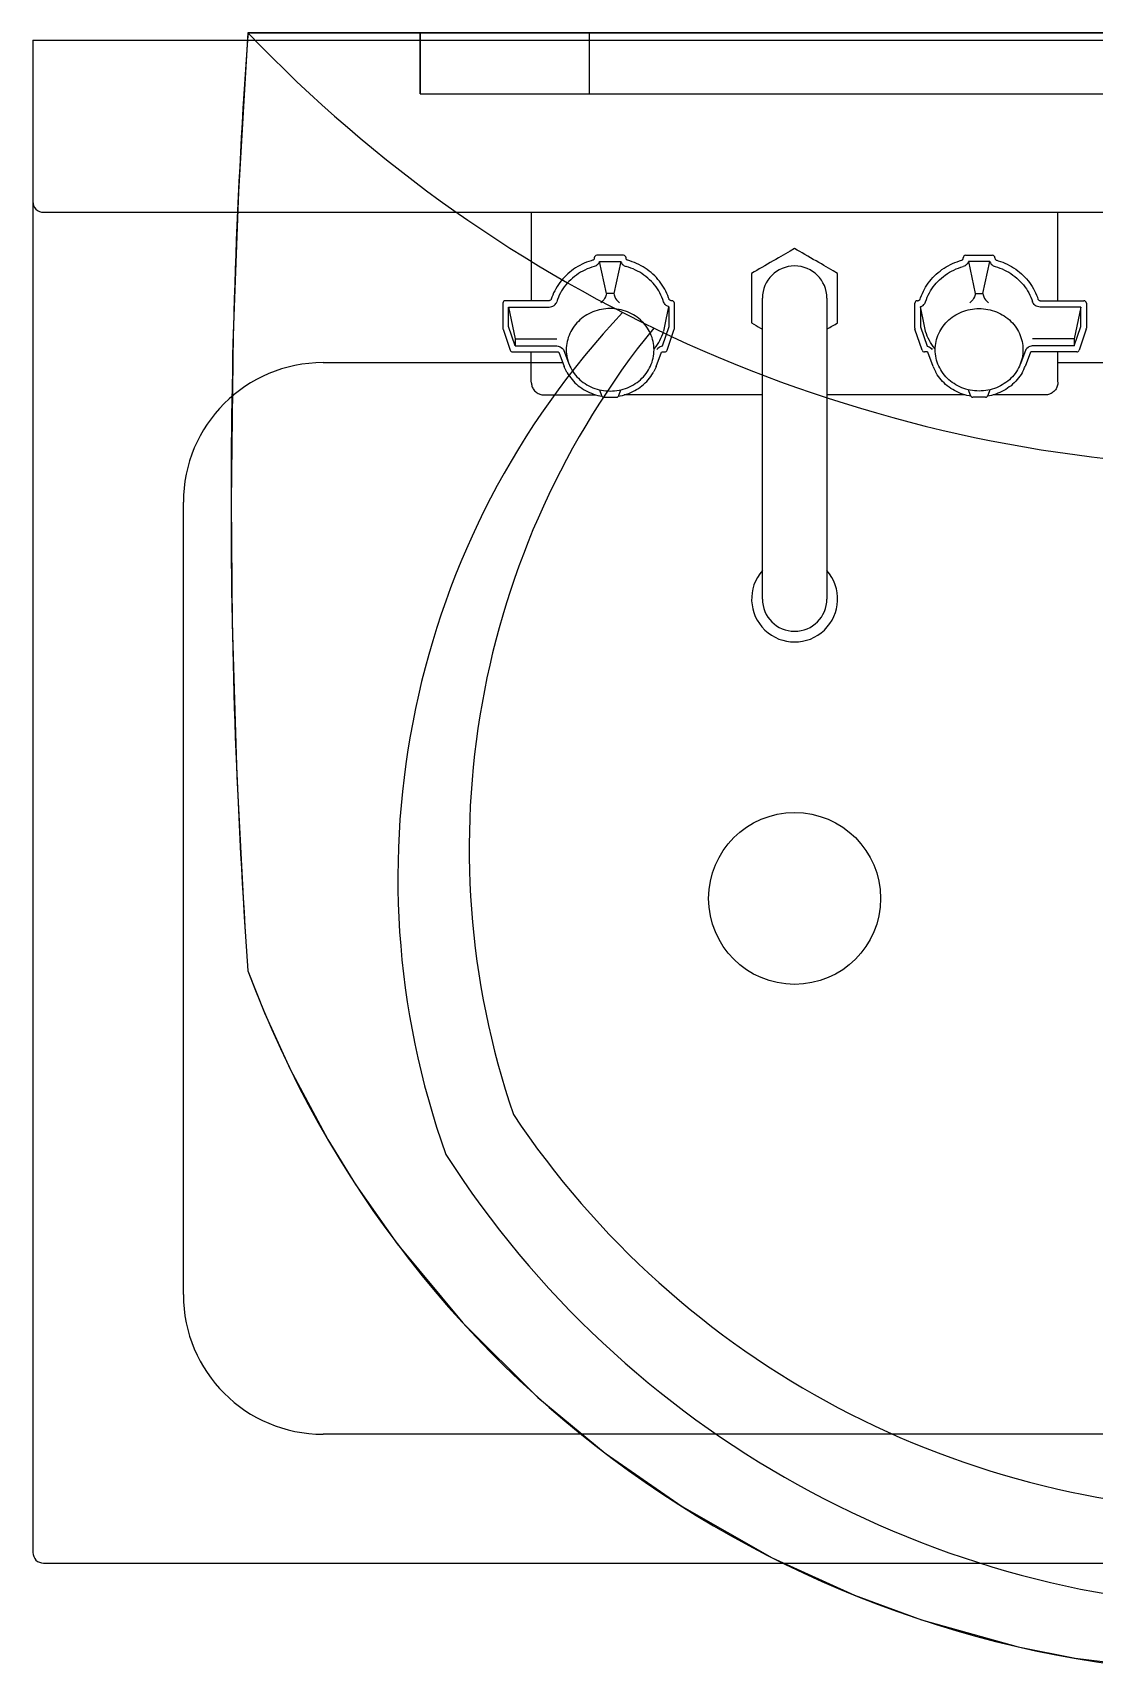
# Model space of a CAD drawing. Header units: inches. Extents: x -610279 to 716273, y -3458896 to 18603.
# Drawn here: x 1551.6 to 1865, y 16403.1 to 16888.1 of the extents above; entities that cross this region are included whole.
import ezdxf

# ---------------------------------------------------------------- set-up
doc = ezdxf.new("R2010")
doc.units = ezdxf.units.IN
doc.layers.add('6.Furniture', color=2, linetype='Continuous')
doc.layers.add('freecads.com', color=7, linetype='Continuous')
doc.styles.add('PL-01$0$Standard', font='ARIALN.TTF')

# ---------------------------------------------------------------- blocks, each defined once
blk = doc.blocks.new('bathroom blocks')
at = {"layer": 'freecads.com'}
for p, q in [((878.89, 16322.11), (1328.89, 16322.11)), ((878.89, 16322.11), (878.89, 15875.28)), ((1741.79, 16309.78), (1738.97, 16262.84)), ((1741.79, 16309.78), (1738.97, 16262.84)), ((2041.79, 16309.78), (1741.79, 16309.78)), ((2041.79, 16309.78), (1741.79, 16309.78)), ((1742.55, 16309.78), (2341.04, 16309.78)), ((1742.55, 16309.78), (2341.04, 16309.78)), ((1792.62, 16291.78), (1792.62, 16309.78)), ((1792.62, 16291.78), (1792.62, 16309.78)), ((1842.62, 16291.78), (1842.62, 16309.78)), ((1842.62, 16291.78), (1842.62, 16309.78)), ((882.06, 16271.31), (1325.71, 16271.31)), ((1026.1, 16271.31), (1026.1, 16264.31)), ((1181.68, 16264.31), (1181.68, 16271.31)), ((1026.1, 16264.31), (1026.1, 16245.16)), ((1181.68, 16245.16), (1181.68, 16264.31)), ((1738.97, 16262.84), (1737.43, 16220.83)), ((1738.97, 16262.84), (1737.43, 16220.83)), ((1044.64, 16257.43), (1044.56, 16257.33)), ((1044.69, 16257.55), (1044.64, 16257.43)), ((1044.71, 16257.68), (1044.69, 16257.55)), ((1044.71, 16257.82), (1044.71, 16257.72)), ((1044.71, 16257.73), (1044.71, 16257.68)), ((1053.34, 16258.59), (1045.48, 16258.59)), ((1054.1, 16257.72), (1054.1, 16257.82)), ((1054.1, 16257.66), (1054.1, 16257.73)), ((1054.13, 16257.54), (1054.1, 16257.66)), ((1054.18, 16257.42), (1054.13, 16257.54)), ((1054.25, 16257.32), (1054.18, 16257.42)), ((1098.34, 16257.37), (1097.54, 16256.91)), ((1099.08, 16257.8), (1098.34, 16257.37)), ((1099.82, 16258.22), (1099.08, 16257.8)), ((1100.53, 16258.64), (1099.82, 16258.22)), ((1101.24, 16259.04), (1100.53, 16258.64)), ((1101.92, 16259.44), (1101.24, 16259.04)), ((1102.59, 16259.82), (1101.92, 16259.44)), ((1103.89, 16260.57), (1102.59, 16259.82)), ((1104.63, 16260.14), (1103.89, 16260.57)), ((1105.39, 16259.71), (1104.63, 16260.14)), ((1106.16, 16259.26), (1105.39, 16259.71)), ((1106.94, 16258.81), (1106.16, 16259.26)), ((1107.76, 16258.34), (1106.94, 16258.81)), ((1108.59, 16257.86), (1107.76, 16258.34)), ((1109.41, 16257.38), (1108.59, 16257.86)), ((1110.24, 16256.91), (1109.41, 16257.38)), ((1153.53, 16257.32), (1153.6, 16257.42)), ((1153.6, 16257.42), (1153.65, 16257.54)), ((1153.65, 16257.54), (1153.68, 16257.66)), ((1153.68, 16257.72), (1153.68, 16257.82)), ((1153.68, 16257.66), (1153.68, 16257.73)), ((1154.44, 16258.59), (1162.3, 16258.59)), ((1163.07, 16257.82), (1163.07, 16257.72)), ((1163.07, 16257.73), (1163.07, 16257.68)), ((1163.07, 16257.68), (1163.09, 16257.55)), ((1163.09, 16257.55), (1163.14, 16257.43)), ((1163.14, 16257.43), (1163.22, 16257.33)), ((1036.38, 16252.63), (1035.88, 16252.12)), ((1036.91, 16253.11), (1036.38, 16252.63)), ((1037.45, 16253.58), (1036.91, 16253.11)), ((1038.01, 16254.03), (1037.45, 16253.58)), ((1038.6, 16254.45), (1038.01, 16254.03)), ((1039.2, 16254.85), (1038.6, 16254.45)), ((1039.43, 16252.75), (1038.85, 16252.32)), ((1039.81, 16255.23), (1039.2, 16254.85)), ((1040.03, 16253.16), (1039.43, 16252.75)), ((1040.45, 16255.59), (1039.81, 16255.23)), ((1040.65, 16253.55), (1040.03, 16253.16)), ((1041.1, 16255.92), (1040.45, 16255.59)), ((1041.29, 16253.9), (1040.65, 16253.55)), ((1041.76, 16256.22), (1041.1, 16255.92)), ((1041.95, 16254.23), (1041.29, 16253.9)), ((1042.43, 16256.5), (1041.76, 16256.22)), ((1042.62, 16254.53), (1041.95, 16254.23)), ((1043.12, 16256.75), (1042.43, 16256.5)), ((1043.3, 16254.81), (1042.62, 16254.53)), ((1043.81, 16256.98), (1043.12, 16256.75)), ((1044, 16255.05), (1043.3, 16254.81)), ((1044.19, 16257.09), (1043.81, 16256.98)), ((1044.7, 16255.27), (1044, 16255.05)), ((1044.21, 16257.1), (1044.19, 16257.09)), ((1044.34, 16257.15), (1044.21, 16257.1)), ((1044.46, 16257.23), (1044.34, 16257.15)), ((1044.56, 16257.33), (1044.46, 16257.23)), ((1044.99, 16255.37), (1044.7, 16255.27)), ((1045.27, 16255.5), (1044.99, 16255.37)), ((1045.58, 16255.72), (1045.27, 16255.5)), ((1045.85, 16255.99), (1045.58, 16255.72)), ((1046.07, 16256.3), (1045.85, 16255.99)), ((1046.23, 16256.64), (1046.07, 16256.3)), ((1046.26, 16256.71), (1046.23, 16256.64)), ((1048.29, 16247.26), (1046.26, 16256.71)), ((1046.26, 16256.71), (1052.55, 16256.71)), ((1052.55, 16256.71), (1050.52, 16247.26)), ((1052.55, 16256.71), (1052.58, 16256.64)), ((1052.58, 16256.64), (1052.74, 16256.3)), ((1052.74, 16256.3), (1052.96, 16255.99)), ((1052.96, 16255.99), (1053.23, 16255.72)), ((1053.23, 16255.72), (1053.55, 16255.5)), ((1053.55, 16255.5), (1053.82, 16255.37)), ((1053.82, 16255.37), (1054.11, 16255.27)), ((1054.82, 16255.05), (1054.11, 16255.27)), ((1054.35, 16257.23), (1054.25, 16257.32)), ((1054.46, 16257.16), (1054.35, 16257.23)), ((1054.59, 16257.1), (1054.46, 16257.16)), ((1054.62, 16257.09), (1054.59, 16257.1)), ((1055.18, 16256.93), (1054.62, 16257.09)), ((1055.51, 16254.81), (1054.82, 16255.05)), ((1055.87, 16256.69), (1055.18, 16256.93)), ((1056.2, 16254.53), (1055.51, 16254.81)), ((1056.56, 16256.43), (1055.87, 16256.69)), ((1056.86, 16254.23), (1056.2, 16254.53)), ((1057.23, 16256.15), (1056.56, 16256.43)), ((1057.52, 16253.9), (1056.86, 16254.23)), ((1057.88, 16255.83), (1057.23, 16256.15)), ((1058.16, 16253.55), (1057.52, 16253.9)), ((1058.53, 16255.5), (1057.88, 16255.83)), ((1058.78, 16253.16), (1058.16, 16253.55)), ((1059.16, 16255.14), (1058.53, 16255.5)), ((1059.38, 16252.75), (1058.78, 16253.16)), ((1059.77, 16254.75), (1059.16, 16255.14)), ((1059.96, 16252.32), (1059.38, 16252.75)), ((1060.37, 16254.34), (1059.77, 16254.75)), ((1060.94, 16253.92), (1060.37, 16254.34)), ((1061.5, 16253.46), (1060.94, 16253.92)), ((1062.04, 16252.99), (1061.5, 16253.46)), ((1062.56, 16252.5), (1062.04, 16252.99)), ((1091.93, 16253.67), (1091.19, 16253.24)), ((1091.19, 16253.24), (1091.19, 16245.91)), ((1092.69, 16254.11), (1091.93, 16253.67)), ((1093.46, 16254.55), (1092.69, 16254.11)), ((1094.24, 16255), (1093.46, 16254.55)), ((1095.06, 16255.47), (1094.24, 16255)), ((1095.89, 16255.95), (1095.06, 16255.47)), ((1096.71, 16256.43), (1095.89, 16255.95)), ((1097.54, 16256.91), (1096.71, 16256.43)), ((1111.04, 16256.45), (1110.24, 16256.91)), ((1111.78, 16256.02), (1111.04, 16256.45)), ((1112.52, 16255.59), (1111.78, 16256.02)), ((1113.23, 16255.18), (1112.52, 16255.59)), ((1113.94, 16254.77), (1113.23, 16255.18)), ((1114.62, 16254.38), (1113.94, 16254.77)), ((1115.29, 16253.99), (1114.62, 16254.38)), ((1116.59, 16253.24), (1115.29, 16253.99)), ((1116.59, 16245.91), (1116.59, 16253.24)), ((1145.22, 16252.5), (1145.74, 16252.99)), ((1145.74, 16252.99), (1146.28, 16253.46)), ((1146.28, 16253.46), (1146.84, 16253.92)), ((1146.84, 16253.92), (1147.41, 16254.34)), ((1147.41, 16254.34), (1148.01, 16254.75)), ((1147.82, 16252.32), (1148.4, 16252.75)), ((1148.01, 16254.75), (1148.62, 16255.14)), ((1148.4, 16252.75), (1149, 16253.16)), ((1148.62, 16255.14), (1149.25, 16255.5)), ((1149, 16253.16), (1149.62, 16253.55)), ((1149.25, 16255.5), (1149.9, 16255.83)), ((1149.62, 16253.55), (1150.26, 16253.9)), ((1149.9, 16255.83), (1150.55, 16256.15)), ((1150.26, 16253.9), (1150.91, 16254.23)), ((1150.55, 16256.15), (1151.22, 16256.43)), ((1150.91, 16254.23), (1151.58, 16254.53)), ((1151.22, 16256.43), (1151.91, 16256.69)), ((1151.58, 16254.53), (1152.27, 16254.81)), ((1151.91, 16256.69), (1152.6, 16256.93)), ((1152.27, 16254.81), (1152.96, 16255.05)), ((1152.6, 16256.93), (1153.16, 16257.09)), ((1152.96, 16255.05), (1153.67, 16255.27)), ((1153.16, 16257.09), (1153.19, 16257.1)), ((1153.19, 16257.1), (1153.32, 16257.16)), ((1153.32, 16257.16), (1153.43, 16257.23)), ((1153.43, 16257.23), (1153.53, 16257.32)), ((1153.96, 16255.37), (1153.67, 16255.27)), ((1154.23, 16255.5), (1153.96, 16255.37)), ((1154.55, 16255.72), (1154.23, 16255.5)), ((1154.82, 16255.99), (1154.55, 16255.72)), ((1155.04, 16256.3), (1154.82, 16255.99)), ((1155.2, 16256.64), (1155.04, 16256.3)), ((1155.23, 16256.71), (1155.2, 16256.64)), ((1155.23, 16256.71), (1157.26, 16247.26)), ((1161.52, 16256.71), (1155.23, 16256.71)), ((1159.49, 16247.26), (1161.52, 16256.71)), ((1161.52, 16256.71), (1161.55, 16256.64)), ((1161.55, 16256.64), (1161.71, 16256.3)), ((1161.71, 16256.3), (1161.93, 16255.99)), ((1161.93, 16255.99), (1162.2, 16255.72)), ((1162.2, 16255.72), (1162.51, 16255.5)), ((1162.51, 16255.5), (1162.79, 16255.37)), ((1162.79, 16255.37), (1163.08, 16255.27)), ((1163.08, 16255.27), (1163.78, 16255.05)), ((1163.22, 16257.33), (1163.32, 16257.23)), ((1163.32, 16257.23), (1163.43, 16257.15)), ((1163.43, 16257.15), (1163.57, 16257.1)), ((1163.57, 16257.1), (1163.59, 16257.09)), ((1163.59, 16257.09), (1163.97, 16256.98)), ((1163.78, 16255.05), (1164.48, 16254.81)), ((1163.97, 16256.98), (1164.66, 16256.75)), ((1164.48, 16254.81), (1165.16, 16254.53)), ((1164.66, 16256.75), (1165.35, 16256.5)), ((1165.16, 16254.53), (1165.83, 16254.23)), ((1165.35, 16256.5), (1166.02, 16256.22)), ((1165.83, 16254.23), (1166.49, 16253.9)), ((1166.02, 16256.22), (1166.68, 16255.92)), ((1166.49, 16253.9), (1167.13, 16253.55)), ((1166.68, 16255.92), (1167.33, 16255.59)), ((1167.13, 16253.55), (1167.75, 16253.16)), ((1167.33, 16255.59), (1167.97, 16255.23)), ((1167.75, 16253.16), (1168.35, 16252.75)), ((1167.97, 16255.23), (1168.58, 16254.85)), ((1168.35, 16252.75), (1168.93, 16252.32)), ((1168.58, 16254.85), (1169.18, 16254.45)), ((1169.18, 16254.45), (1169.77, 16254.03)), ((1169.77, 16254.03), (1170.33, 16253.58)), ((1170.33, 16253.58), (1170.87, 16253.11)), ((1170.87, 16253.11), (1171.4, 16252.63)), ((1171.4, 16252.63), (1171.9, 16252.12)), ((1033.03, 16248.09), (1032.72, 16247.46)), ((1033.36, 16248.71), (1033.03, 16248.09)), ((1033.72, 16249.32), (1033.36, 16248.71)), ((1034.1, 16249.91), (1033.72, 16249.32)), ((1034.51, 16250.49), (1034.1, 16249.91)), ((1034.94, 16251.05), (1034.51, 16250.49)), ((1035.07, 16248.05), (1034.71, 16247.44)), ((1035.4, 16251.59), (1034.94, 16251.05)), ((1035.45, 16248.65), (1035.07, 16248.05)), ((1035.88, 16252.12), (1035.4, 16251.59)), ((1035.85, 16249.23), (1035.45, 16248.65)), ((1036.29, 16249.8), (1035.85, 16249.23)), ((1036.75, 16250.34), (1036.29, 16249.8)), ((1037.24, 16250.87), (1036.75, 16250.34)), ((1037.76, 16251.37), (1037.24, 16250.87)), ((1038.29, 16251.86), (1037.76, 16251.37)), ((1038.85, 16252.32), (1038.29, 16251.86)), ((1060.52, 16251.86), (1059.96, 16252.32)), ((1061.06, 16251.37), (1060.52, 16251.86)), ((1061.57, 16250.87), (1061.06, 16251.37)), ((1062.06, 16250.34), (1061.57, 16250.87)), ((1062.52, 16249.8), (1062.06, 16250.34)), ((1062.96, 16249.23), (1062.52, 16249.8)), ((1063.06, 16251.99), (1062.56, 16252.5)), ((1063.37, 16248.65), (1062.96, 16249.23)), ((1063.53, 16251.46), (1063.06, 16251.99)), ((1063.75, 16248.05), (1063.37, 16248.65)), ((1063.98, 16250.91), (1063.53, 16251.46)), ((1064.1, 16247.44), (1063.75, 16248.05)), ((1064.41, 16250.34), (1063.98, 16250.91)), ((1064.81, 16249.76), (1064.41, 16250.34)), ((1065.19, 16249.17), (1064.81, 16249.76)), ((1065.54, 16248.56), (1065.19, 16249.17)), ((1065.86, 16247.93), (1065.54, 16248.56)), ((1066.16, 16247.3), (1065.86, 16247.93)), ((1141.62, 16247.3), (1141.92, 16247.93)), ((1141.92, 16247.93), (1142.24, 16248.56)), ((1142.24, 16248.56), (1142.59, 16249.17)), ((1142.59, 16249.17), (1142.97, 16249.76)), ((1142.97, 16249.76), (1143.37, 16250.34)), ((1143.37, 16250.34), (1143.8, 16250.91)), ((1143.68, 16247.44), (1144.03, 16248.05)), ((1143.8, 16250.91), (1144.25, 16251.46)), ((1144.03, 16248.05), (1144.41, 16248.65)), ((1144.25, 16251.46), (1144.72, 16251.99)), ((1144.41, 16248.65), (1144.82, 16249.23)), ((1144.72, 16251.99), (1145.22, 16252.5)), ((1144.82, 16249.23), (1145.26, 16249.8)), ((1145.26, 16249.8), (1145.72, 16250.34)), ((1145.72, 16250.34), (1146.21, 16250.87)), ((1146.21, 16250.87), (1146.72, 16251.37)), ((1146.72, 16251.37), (1147.26, 16251.86)), ((1147.26, 16251.86), (1147.82, 16252.32)), ((1168.93, 16252.32), (1169.49, 16251.86)), ((1169.49, 16251.86), (1170.02, 16251.37)), ((1170.02, 16251.37), (1170.54, 16250.87)), ((1170.54, 16250.87), (1171.03, 16250.34)), ((1171.03, 16250.34), (1171.49, 16249.8)), ((1171.49, 16249.8), (1171.92, 16249.23)), ((1171.9, 16252.12), (1172.38, 16251.59)), ((1171.92, 16249.23), (1172.33, 16248.65)), ((1172.33, 16248.65), (1172.71, 16248.05)), ((1172.38, 16251.59), (1172.84, 16251.05)), ((1172.71, 16248.05), (1173.06, 16247.44)), ((1172.84, 16251.05), (1173.27, 16250.49)), ((1173.27, 16250.49), (1173.68, 16249.91)), ((1173.68, 16249.91), (1174.06, 16249.32)), ((1174.06, 16249.32), (1174.42, 16248.71)), ((1174.42, 16248.71), (1174.75, 16248.09)), ((1174.75, 16248.09), (1175.06, 16247.46)), ((1017.73, 16244.4), (1017.73, 16237.01)), ((1031.29, 16245.16), (1018.49, 16245.16)), ((1019.37, 16243.29), (1031.38, 16243.29)), ((1019.37, 16243.29), (1021.32, 16233.85)), ((1019.37, 16237.57), (1019.37, 16243.29)), ((1031.36, 16245.16), (1031.29, 16245.16)), ((1031.5, 16245.19), (1031.36, 16245.16)), ((1031.38, 16243.29), (1031.78, 16243.32)), ((1031.63, 16245.23), (1031.5, 16245.19)), ((1031.76, 16245.3), (1031.63, 16245.23)), ((1031.86, 16245.39), (1031.76, 16245.3)), ((1031.78, 16243.32), (1032.16, 16243.41)), ((1031.94, 16245.48), (1031.86, 16245.39)), ((1032, 16245.6), (1031.94, 16245.48)), ((1032.02, 16245.64), (1032, 16245.6)), ((1032.2, 16246.16), (1032.02, 16245.64)), ((1032.16, 16243.41), (1032.52, 16243.56)), ((1032.45, 16246.82), (1032.2, 16246.16)), ((1032.72, 16247.46), (1032.45, 16246.82)), ((1032.52, 16243.56), (1032.84, 16243.77)), ((1032.84, 16243.77), (1033.13, 16244.02)), ((1033.13, 16244.02), (1033.36, 16244.32)), ((1033.36, 16244.32), (1033.51, 16244.57)), ((1033.51, 16244.57), (1033.62, 16244.85)), ((1033.84, 16245.51), (1033.62, 16244.85)), ((1034.1, 16246.16), (1033.84, 16245.51)), ((1034.39, 16246.81), (1034.1, 16246.16)), ((1034.71, 16247.44), (1034.39, 16246.81)), ((1046.65, 16244.53), (1046.64, 16244.53)), ((1046.95, 16244.78), (1046.65, 16244.53)), ((1047.24, 16245.08), (1046.95, 16244.78)), ((1047.52, 16245.42), (1047.24, 16245.08)), ((1047.78, 16245.82), (1047.52, 16245.42)), ((1048.01, 16246.27), (1047.78, 16245.82)), ((1048.13, 16246.58), (1048.01, 16246.27)), ((1048.75, 16242.81), (1048.09, 16242.77)), ((1048.23, 16246.91), (1048.13, 16246.58)), ((1048.29, 16247.26), (1048.23, 16246.91)), ((1050.52, 16247.26), (1048.29, 16247.26)), ((1049.41, 16242.83), (1048.75, 16242.81)), ((1050.06, 16242.81), (1049.41, 16242.83)), ((1050.72, 16242.77), (1050.06, 16242.81)), ((1050.52, 16247.26), (1050.59, 16246.91)), ((1050.59, 16246.91), (1050.68, 16246.58)), ((1050.68, 16246.58), (1050.81, 16246.27)), ((1050.81, 16246.27), (1051.03, 16245.82)), ((1051.03, 16245.82), (1051.3, 16245.42)), ((1051.3, 16245.42), (1051.57, 16245.08)), ((1051.57, 16245.08), (1051.86, 16244.78)), ((1051.86, 16244.78), (1052.16, 16244.53)), ((1052.16, 16244.53), (1052.17, 16244.53)), ((1064.42, 16246.81), (1064.1, 16247.44)), ((1064.71, 16246.16), (1064.42, 16246.81)), ((1064.97, 16245.51), (1064.71, 16246.16)), ((1065.2, 16244.85), (1064.97, 16245.51)), ((1065.31, 16244.57), (1065.2, 16244.85)), ((1065.45, 16244.32), (1065.31, 16244.57)), ((1065.68, 16244.02), (1065.45, 16244.32)), ((1065.97, 16243.77), (1065.68, 16244.02)), ((1066.3, 16243.56), (1065.97, 16243.77)), ((1065.97, 16239.61), (1066.74, 16243.39)), ((1066.43, 16246.66), (1066.16, 16247.3)), ((1066.65, 16243.41), (1066.3, 16243.56)), ((1066.67, 16246), (1066.43, 16246.66)), ((1066.74, 16243.39), (1066.65, 16243.41)), ((1066.79, 16245.64), (1066.67, 16246)), ((1066.74, 16243.39), (1066.74, 16237.47)), ((1066.82, 16245.57), (1066.79, 16245.64)), ((1066.88, 16245.46), (1066.82, 16245.57)), ((1066.97, 16245.37), (1066.88, 16245.46)), ((1067.07, 16245.29), (1066.97, 16245.37)), ((1067.2, 16245.22), (1067.07, 16245.29)), ((1067.33, 16245.18), (1067.2, 16245.22)), ((1067.47, 16245.16), (1067.33, 16245.18)), ((1067.52, 16245.16), (1067.47, 16245.16)), ((1067.62, 16245.16), (1067.52, 16245.16)), ((1068.39, 16237.01), (1068.39, 16244.4)), ((1091.19, 16245.91), (1091.19, 16238.58)), ((1094.36, 16157.01), (1094.36, 16245.91)), ((1113.41, 16245.91), (1113.41, 16157.01)), ((1116.59, 16238.58), (1116.59, 16245.91)), ((1139.39, 16237.01), (1139.39, 16244.4)), ((1140.16, 16245.16), (1140.26, 16245.16)), ((1140.26, 16245.16), (1140.3, 16245.16)), ((1140.3, 16245.16), (1140.45, 16245.18)), ((1140.45, 16245.18), (1140.58, 16245.22)), ((1140.58, 16245.22), (1140.71, 16245.29)), ((1140.71, 16245.29), (1140.81, 16245.37)), ((1140.81, 16245.37), (1140.9, 16245.46)), ((1140.9, 16245.46), (1140.96, 16245.57)), ((1140.96, 16245.57), (1140.99, 16245.64)), ((1140.99, 16245.64), (1141.11, 16246)), ((1141.04, 16243.39), (1141.13, 16243.41)), ((1141.81, 16239.61), (1141.04, 16243.39)), ((1141.04, 16243.39), (1141.04, 16237.47)), ((1141.11, 16246), (1141.35, 16246.66)), ((1141.13, 16243.41), (1141.48, 16243.56)), ((1141.35, 16246.66), (1141.62, 16247.3)), ((1141.48, 16243.56), (1141.81, 16243.77)), ((1141.81, 16243.77), (1142.09, 16244.02)), ((1142.09, 16244.02), (1142.33, 16244.32)), ((1142.33, 16244.32), (1142.47, 16244.57)), ((1142.47, 16244.57), (1142.58, 16244.85)), ((1142.58, 16244.85), (1142.81, 16245.51)), ((1142.81, 16245.51), (1143.07, 16246.16)), ((1143.07, 16246.16), (1143.36, 16246.81)), ((1143.36, 16246.81), (1143.68, 16247.44)), ((1155.62, 16244.53), (1155.61, 16244.53)), ((1155.92, 16244.78), (1155.62, 16244.53)), ((1156.21, 16245.08), (1155.92, 16244.78)), ((1156.48, 16245.42), (1156.21, 16245.08)), ((1156.75, 16245.82), (1156.48, 16245.42)), ((1156.97, 16246.27), (1156.75, 16245.82)), ((1157.1, 16246.58), (1156.97, 16246.27)), ((1157.06, 16242.77), (1157.72, 16242.81)), ((1157.19, 16246.91), (1157.1, 16246.58)), ((1157.26, 16247.26), (1157.19, 16246.91)), ((1157.26, 16247.26), (1159.49, 16247.26)), ((1157.72, 16242.81), (1158.37, 16242.83)), ((1158.37, 16242.83), (1159.03, 16242.81)), ((1159.03, 16242.81), (1159.69, 16242.77)), ((1159.49, 16247.26), (1159.55, 16246.91)), ((1159.55, 16246.91), (1159.65, 16246.58)), ((1159.65, 16246.58), (1159.77, 16246.27)), ((1159.77, 16246.27), (1160, 16245.82)), ((1160, 16245.82), (1160.26, 16245.42)), ((1160.26, 16245.42), (1160.54, 16245.08)), ((1160.54, 16245.08), (1160.83, 16244.78)), ((1160.83, 16244.78), (1161.13, 16244.53)), ((1161.13, 16244.53), (1161.14, 16244.53)), ((1173.06, 16247.44), (1173.39, 16246.81)), ((1173.39, 16246.81), (1173.68, 16246.16)), ((1173.68, 16246.16), (1173.94, 16245.51)), ((1173.94, 16245.51), (1174.16, 16244.85)), ((1174.27, 16244.57), (1174.16, 16244.85)), ((1174.42, 16244.32), (1174.27, 16244.57)), ((1174.65, 16244.02), (1174.42, 16244.32)), ((1174.94, 16243.77), (1174.65, 16244.02)), ((1175.26, 16243.56), (1174.94, 16243.77)), ((1175.06, 16247.46), (1175.33, 16246.82)), ((1175.62, 16243.41), (1175.26, 16243.56)), ((1175.33, 16246.82), (1175.58, 16246.16)), ((1175.58, 16246.16), (1175.76, 16245.64)), ((1176, 16243.32), (1175.62, 16243.41)), ((1175.76, 16245.64), (1175.77, 16245.6)), ((1175.77, 16245.6), (1175.84, 16245.48)), ((1175.84, 16245.48), (1175.92, 16245.39)), ((1175.92, 16245.39), (1176.02, 16245.3)), ((1176.4, 16243.29), (1176, 16243.32)), ((1176.02, 16245.3), (1176.15, 16245.23)), ((1176.15, 16245.23), (1176.28, 16245.19)), ((1176.28, 16245.19), (1176.42, 16245.16)), ((1188.41, 16243.29), (1176.4, 16243.29)), ((1176.42, 16245.16), (1176.49, 16245.16)), ((1176.49, 16245.16), (1189.29, 16245.16)), ((1188.41, 16243.29), (1186.46, 16233.85)), ((1188.41, 16237.57), (1188.41, 16243.29)), ((1190.05, 16244.4), (1190.05, 16237.01)), ((1039.15, 16238.1), (1038.77, 16237.6)), ((1039.57, 16238.58), (1039.15, 16238.1)), ((1040.01, 16239.04), (1039.57, 16238.58)), ((1040.47, 16239.48), (1040.01, 16239.04)), ((1040.96, 16239.89), (1040.47, 16239.48)), ((1041.47, 16240.28), (1040.96, 16239.89)), ((1042, 16240.64), (1041.47, 16240.28)), ((1042.55, 16240.98), (1042, 16240.64)), ((1043.11, 16241.3), (1042.55, 16240.98)), ((1043.7, 16241.58), (1043.11, 16241.3)), ((1044.29, 16241.84), (1043.7, 16241.58)), ((1044.9, 16242.07), (1044.29, 16241.84)), ((1045.53, 16242.27), (1044.9, 16242.07)), ((1046.16, 16242.44), (1045.53, 16242.27)), ((1046.8, 16242.58), (1046.16, 16242.44)), ((1047.44, 16242.69), (1046.8, 16242.58)), ((1048.09, 16242.77), (1047.44, 16242.69)), ((1051.37, 16242.69), (1050.72, 16242.77)), ((1052.02, 16242.58), (1051.37, 16242.69)), ((1052.66, 16242.44), (1052.02, 16242.58)), ((1053.29, 16242.27), (1052.66, 16242.44)), ((1053.91, 16242.07), (1053.29, 16242.27)), ((1054.52, 16241.84), (1053.91, 16242.07)), ((1055.12, 16241.58), (1054.52, 16241.84)), ((1055.7, 16241.3), (1055.12, 16241.58)), ((1056.26, 16240.98), (1055.7, 16241.3)), ((1056.81, 16240.64), (1056.26, 16240.98)), ((1057.34, 16240.28), (1056.81, 16240.64)), ((1057.85, 16239.89), (1057.34, 16240.28)), ((1058.34, 16239.48), (1057.85, 16239.89)), ((1058.8, 16239.04), (1058.34, 16239.48)), ((1059.24, 16238.58), (1058.8, 16239.04)), ((1059.66, 16238.1), (1059.24, 16238.58)), ((1060.05, 16237.6), (1059.66, 16238.1)), ((1065.26, 16236.18), (1065.97, 16239.61)), ((1091.19, 16238.58), (1092.49, 16237.83)), ((1115.08, 16237.71), (1115.84, 16238.15)), ((1115.84, 16238.15), (1116.59, 16238.58)), ((1142.52, 16236.18), (1141.81, 16239.61)), ((1147.73, 16237.6), (1148.12, 16238.1)), ((1148.12, 16238.1), (1148.54, 16238.58)), ((1148.54, 16238.58), (1148.98, 16239.04)), ((1148.98, 16239.04), (1149.44, 16239.48)), ((1149.44, 16239.48), (1149.93, 16239.89)), ((1149.93, 16239.89), (1150.44, 16240.28)), ((1150.44, 16240.28), (1150.97, 16240.64)), ((1150.97, 16240.64), (1151.52, 16240.98)), ((1151.52, 16240.98), (1152.08, 16241.3)), ((1152.08, 16241.3), (1152.66, 16241.58)), ((1152.66, 16241.58), (1153.26, 16241.84)), ((1153.26, 16241.84), (1153.87, 16242.07)), ((1153.87, 16242.07), (1154.49, 16242.27)), ((1154.49, 16242.27), (1155.12, 16242.44)), ((1155.12, 16242.44), (1155.76, 16242.58)), ((1155.76, 16242.58), (1156.41, 16242.69)), ((1156.41, 16242.69), (1157.06, 16242.77)), ((1159.69, 16242.77), (1160.34, 16242.69)), ((1160.34, 16242.69), (1160.98, 16242.58)), ((1160.98, 16242.58), (1161.62, 16242.44)), ((1161.62, 16242.44), (1162.25, 16242.27)), ((1162.25, 16242.27), (1162.88, 16242.07)), ((1162.88, 16242.07), (1163.49, 16241.84)), ((1163.49, 16241.84), (1164.08, 16241.58)), ((1164.08, 16241.58), (1164.67, 16241.3)), ((1164.67, 16241.3), (1165.23, 16240.98)), ((1165.23, 16240.98), (1165.78, 16240.64)), ((1165.78, 16240.64), (1166.31, 16240.28)), ((1166.31, 16240.28), (1166.82, 16239.89)), ((1166.82, 16239.89), (1167.31, 16239.48)), ((1167.31, 16239.48), (1167.77, 16239.04)), ((1167.77, 16239.04), (1168.21, 16238.58)), ((1168.21, 16238.58), (1168.63, 16238.1)), ((1168.63, 16238.1), (1169.01, 16237.6)), ((1017.77, 16236.77), (1019.85, 16230.56)), ((1021.32, 16231.79), (1019.37, 16237.57)), ((1021.32, 16233.85), (1033.63, 16233.85)), ((1021.32, 16233.85), (1021.32, 16231.79)), ((1036.86, 16233.7), (1036.71, 16233.1)), ((1037.04, 16234.29), (1036.86, 16233.7)), ((1037.25, 16234.88), (1037.04, 16234.29)), ((1037.49, 16235.45), (1037.25, 16234.88)), ((1037.77, 16236.01), (1037.49, 16235.45)), ((1038.07, 16236.56), (1037.77, 16236.01)), ((1038.4, 16237.09), (1038.07, 16236.56)), ((1038.77, 16237.6), (1038.4, 16237.09)), ((1060.41, 16237.09), (1060.05, 16237.6)), ((1060.74, 16236.56), (1060.41, 16237.09)), ((1061.05, 16236.01), (1060.74, 16236.56)), ((1061.32, 16235.45), (1061.05, 16236.01)), ((1061.56, 16234.88), (1061.32, 16235.45)), ((1061.78, 16234.29), (1061.56, 16234.88)), ((1061.96, 16233.7), (1061.78, 16234.29)), ((1062.11, 16233.1), (1061.96, 16233.7)), ((1063.75, 16232.8), (1064.1, 16233.42)), ((1064.1, 16233.42), (1064.42, 16234.05)), ((1064.42, 16234.05), (1064.71, 16234.69)), ((1064.71, 16234.69), (1064.97, 16235.34)), ((1066.74, 16237.47), (1064.79, 16231.76)), ((1064.97, 16235.34), (1065.2, 16236.01)), ((1066.26, 16230.56), (1068.35, 16236.77)), ((1092.49, 16237.83), (1093.16, 16237.44)), ((1093.16, 16237.44), (1093.84, 16237.05)), ((1093.84, 16237.05), (1094.36, 16236.74)), ((1113.41, 16236.74), (1113.54, 16236.82)), ((1113.54, 16236.82), (1114.32, 16237.27)), ((1114.32, 16237.27), (1114.7, 16237.49)), ((1114.7, 16237.49), (1115.08, 16237.71)), ((1141.52, 16230.56), (1139.43, 16236.77)), ((1141.04, 16237.47), (1142.99, 16231.76)), ((1142.81, 16235.34), (1142.58, 16236.01)), ((1143.07, 16234.69), (1142.81, 16235.34)), ((1143.36, 16234.05), (1143.07, 16234.69)), ((1143.68, 16233.42), (1143.36, 16234.05)), ((1144.03, 16232.8), (1143.68, 16233.42)), ((1145.67, 16233.1), (1145.82, 16233.7)), ((1145.82, 16233.7), (1146, 16234.29)), ((1146, 16234.29), (1146.22, 16234.88)), ((1146.22, 16234.88), (1146.46, 16235.45)), ((1146.46, 16235.45), (1146.73, 16236.01)), ((1146.73, 16236.01), (1147.04, 16236.56)), ((1147.04, 16236.56), (1147.37, 16237.09)), ((1147.37, 16237.09), (1147.73, 16237.6)), ((1169.01, 16237.6), (1169.38, 16237.09)), ((1169.38, 16237.09), (1169.71, 16236.56)), ((1169.71, 16236.56), (1170.01, 16236.01)), ((1170.01, 16236.01), (1170.29, 16235.45)), ((1170.29, 16235.45), (1170.53, 16234.88)), ((1170.53, 16234.88), (1170.74, 16234.29)), ((1170.74, 16234.29), (1170.92, 16233.7)), ((1170.92, 16233.7), (1171.07, 16233.1)), ((1186.46, 16233.85), (1174.15, 16233.85)), ((1186.46, 16231.79), (1188.41, 16237.57)), ((1186.46, 16233.85), (1186.46, 16231.79)), ((1190.01, 16236.77), (1187.93, 16230.56)), ((1020.58, 16230.05), (1033.81, 16230.05)), ((1021.32, 16231.79), (1033.63, 16231.79)), ((1026.1, 16223.05), (1026.1, 16230.05)), ((1033.63, 16231.79), (1033.7, 16231.79)), ((1033.7, 16231.79), (1034.04, 16231.75)), ((1033.81, 16230.04), (1033.92, 16230.04)), ((1033.92, 16230.04), (1034.05, 16230.01)), ((1034.04, 16231.75), (1034.37, 16231.67)), ((1034.05, 16230.01), (1034.16, 16229.96)), ((1034.16, 16229.96), (1034.22, 16229.92)), ((1034.22, 16229.92), (1035.81, 16225.76)), ((1034.37, 16231.67), (1034.67, 16231.54)), ((1034.67, 16231.54), (1034.95, 16231.37)), ((1034.95, 16231.37), (1035.32, 16231.06)), ((1035.32, 16231.06), (1035.6, 16230.75)), ((1035.6, 16230.75), (1037.2, 16226.54)), ((1036.46, 16231.26), (1036.44, 16230.65)), ((1036.44, 16230.65), (1036.46, 16230.03)), ((1036.51, 16231.88), (1036.46, 16231.26)), ((1036.46, 16230.03), (1036.51, 16229.41)), ((1036.59, 16232.49), (1036.51, 16231.88)), ((1036.51, 16229.41), (1036.59, 16228.8)), ((1036.71, 16233.1), (1036.59, 16232.49)), ((1036.59, 16228.8), (1036.71, 16228.19)), ((1062.22, 16232.49), (1062.11, 16233.1)), ((1062.11, 16228.19), (1062.22, 16228.8)), ((1062.3, 16231.88), (1062.22, 16232.49)), ((1062.22, 16228.8), (1062.3, 16229.41)), ((1062.35, 16231.26), (1062.3, 16231.88)), ((1062.3, 16229.41), (1062.35, 16230.03)), ((1062.37, 16230.65), (1062.35, 16231.26)), ((1062.35, 16230.03), (1062.37, 16230.65)), ((1062.36, 16230.87), (1062.52, 16231.06)), ((1062.52, 16231.06), (1062.96, 16231.62)), ((1062.96, 16231.62), (1063.37, 16232.2)), ((1063, 16225.76), (1064.59, 16229.92)), ((1063.49, 16231.06), (1063.22, 16230.75)), ((1063.37, 16232.2), (1063.75, 16232.8)), ((1063.86, 16231.37), (1063.49, 16231.06)), ((1064.14, 16231.54), (1063.86, 16231.37)), ((1064.44, 16231.67), (1064.14, 16231.54)), ((1064.79, 16231.76), (1064.44, 16231.67)), ((1064.59, 16229.92), (1064.65, 16229.96)), ((1064.65, 16229.96), (1064.78, 16230.01)), ((1064.78, 16230.01), (1064.91, 16230.04)), ((1064.91, 16230.04), (1065, 16230.04)), ((1065, 16230.05), (1065.54, 16230.05)), ((1142.78, 16230.05), (1142.24, 16230.05)), ((1142.87, 16230.04), (1142.78, 16230.04)), ((1143, 16230.01), (1142.87, 16230.04)), ((1142.99, 16231.76), (1143.34, 16231.67)), ((1143.13, 16229.96), (1143, 16230.01)), ((1143.19, 16229.92), (1143.13, 16229.96)), ((1144.78, 16225.76), (1143.19, 16229.92)), ((1143.34, 16231.67), (1143.64, 16231.54)), ((1143.64, 16231.54), (1143.92, 16231.37)), ((1143.92, 16231.37), (1144.29, 16231.06)), ((1144.41, 16232.2), (1144.03, 16232.8)), ((1144.29, 16231.06), (1144.56, 16230.75)), ((1144.82, 16231.62), (1144.41, 16232.2)), ((1145.26, 16231.06), (1144.82, 16231.62)), ((1145.42, 16230.87), (1145.26, 16231.06)), ((1145.41, 16230.65), (1145.43, 16231.26)), ((1145.43, 16230.03), (1145.41, 16230.65)), ((1145.43, 16231.26), (1145.48, 16231.88)), ((1145.48, 16229.41), (1145.43, 16230.03)), ((1145.48, 16231.88), (1145.56, 16232.49)), ((1145.56, 16228.8), (1145.48, 16229.41)), ((1145.56, 16232.49), (1145.67, 16233.1)), ((1145.67, 16228.19), (1145.56, 16228.8)), ((1172.18, 16230.75), (1170.58, 16226.54)), ((1171.07, 16233.1), (1171.19, 16232.49)), ((1171.19, 16228.8), (1171.07, 16228.19)), ((1171.19, 16232.49), (1171.27, 16231.88)), ((1171.27, 16229.41), (1171.19, 16228.8)), ((1171.27, 16231.88), (1171.32, 16231.26)), ((1171.32, 16230.03), (1171.27, 16229.41)), ((1171.32, 16231.26), (1171.34, 16230.65)), ((1171.34, 16230.65), (1171.32, 16230.03)), ((1173.55, 16229.92), (1171.97, 16225.76)), ((1172.46, 16231.06), (1172.18, 16230.75)), ((1172.83, 16231.37), (1172.46, 16231.06)), ((1173.11, 16231.54), (1172.83, 16231.37)), ((1173.41, 16231.67), (1173.11, 16231.54)), ((1173.74, 16231.75), (1173.41, 16231.67)), ((1173.62, 16229.96), (1173.55, 16229.92)), ((1173.73, 16230.01), (1173.62, 16229.96)), ((1173.86, 16230.04), (1173.73, 16230.01)), ((1174.08, 16231.79), (1173.74, 16231.75)), ((1173.97, 16230.04), (1173.86, 16230.04)), ((1187.2, 16230.05), (1173.97, 16230.05)), ((1174.15, 16231.79), (1174.08, 16231.79)), ((1186.46, 16231.79), (1174.15, 16231.79)), ((1181.68, 16223.05), (1181.68, 16230.05)), ((964.61, 16226.86), (1035.2, 16226.86)), ((1035.95, 16225.41), (1035.82, 16225.76)), ((1036.22, 16224.81), (1035.95, 16225.41)), ((1036.52, 16224.22), (1036.22, 16224.81)), ((1036.56, 16224.14), (1036.52, 16224.22)), ((1036.57, 16224.13), (1036.7, 16223.89)), ((1036.7, 16223.89), (1037.02, 16223.35)), ((1036.71, 16228.19), (1036.86, 16227.59)), ((1036.86, 16227.59), (1037.04, 16227)), ((1037.04, 16227), (1037.25, 16226.41)), ((1037.25, 16226.41), (1037.49, 16225.84)), ((1037.49, 16225.84), (1037.77, 16225.28)), ((1037.77, 16225.28), (1038.07, 16224.73)), ((1038.07, 16224.73), (1038.4, 16224.2)), ((1038.4, 16224.2), (1038.77, 16223.69)), ((1038.77, 16223.69), (1039.15, 16223.19)), ((1059.66, 16223.19), (1060.05, 16223.69)), ((1060.05, 16223.69), (1060.41, 16224.2)), ((1060.41, 16224.2), (1060.74, 16224.73)), ((1060.74, 16224.73), (1061.05, 16225.28)), ((1061.05, 16225.28), (1061.32, 16225.84)), ((1061.32, 16225.84), (1061.56, 16226.41)), ((1061.56, 16226.41), (1061.78, 16227)), ((1061.76, 16223.3), (1062.08, 16223.84)), ((1061.78, 16227), (1061.96, 16227.59)), ((1061.96, 16227.59), (1062.11, 16228.19)), ((1062.08, 16223.84), (1062.22, 16224.09)), ((1062.3, 16224.22), (1062.23, 16224.1)), ((1062.59, 16224.81), (1062.3, 16224.22)), ((1062.86, 16225.41), (1062.59, 16224.81)), ((1063, 16225.76), (1062.86, 16225.41)), ((1144.78, 16225.76), (1144.92, 16225.41)), ((1144.92, 16225.41), (1145.19, 16224.81)), ((1145.19, 16224.81), (1145.48, 16224.22)), ((1145.48, 16224.22), (1145.55, 16224.1)), ((1145.7, 16223.84), (1145.56, 16224.09)), ((1145.82, 16227.59), (1145.67, 16228.19)), ((1146.02, 16223.3), (1145.7, 16223.84)), ((1146, 16227), (1145.82, 16227.59)), ((1146.22, 16226.41), (1146, 16227)), ((1146.46, 16225.84), (1146.22, 16226.41)), ((1146.73, 16225.28), (1146.46, 16225.84)), ((1147.04, 16224.73), (1146.73, 16225.28)), ((1147.37, 16224.2), (1147.04, 16224.73)), ((1147.73, 16223.69), (1147.37, 16224.2)), ((1148.12, 16223.19), (1147.73, 16223.69)), ((1169.01, 16223.69), (1168.63, 16223.19)), ((1169.38, 16224.2), (1169.01, 16223.69)), ((1169.71, 16224.73), (1169.38, 16224.2)), ((1170.01, 16225.28), (1169.71, 16224.73)), ((1170.29, 16225.84), (1170.01, 16225.28)), ((1170.53, 16226.41), (1170.29, 16225.84)), ((1170.74, 16227), (1170.53, 16226.41)), ((1170.92, 16227.59), (1170.74, 16227)), ((1171.08, 16223.89), (1170.76, 16223.35)), ((1171.07, 16228.19), (1170.92, 16227.59)), ((1171.21, 16224.13), (1171.08, 16223.89)), ((1171.22, 16224.14), (1171.26, 16224.22)), ((1171.26, 16224.22), (1171.56, 16224.81)), ((1171.56, 16224.81), (1171.83, 16225.41)), ((1171.83, 16225.41), (1171.96, 16225.76)), ((1181.68, 16226.86), (1243.16, 16226.86)), ((1026.1, 16221.18), (1026.1, 16223.05)), ((1026.11, 16221.05), (1026.11, 16220.99)), ((1026.11, 16220.99), (1026.13, 16220.72)), ((1026.13, 16220.72), (1026.17, 16220.46)), ((1026.17, 16220.46), (1026.23, 16220.19)), ((1026.23, 16220.19), (1026.31, 16219.91)), ((1026.31, 16219.91), (1026.41, 16219.63)), ((1026.41, 16219.63), (1026.53, 16219.36)), ((1026.53, 16219.36), (1026.68, 16219.09)), ((1026.68, 16219.09), (1026.87, 16218.81)), ((1026.87, 16218.81), (1027.09, 16218.55)), ((1037.02, 16223.35), (1037.37, 16222.83)), ((1037.37, 16222.83), (1037.75, 16222.32)), ((1037.75, 16222.32), (1038.15, 16221.83)), ((1038.15, 16221.83), (1038.57, 16221.36)), ((1038.57, 16221.36), (1039.02, 16220.9)), ((1039.02, 16220.9), (1039.49, 16220.47)), ((1039.15, 16223.19), (1039.57, 16222.71)), ((1039.49, 16220.47), (1039.97, 16220.05)), ((1039.57, 16222.71), (1040.01, 16222.25)), ((1039.97, 16220.05), (1040.48, 16219.66)), ((1040.01, 16222.25), (1040.47, 16221.82)), ((1040.47, 16221.82), (1040.96, 16221.4)), ((1040.48, 16219.66), (1041.01, 16219.29)), ((1040.96, 16221.4), (1041.47, 16221.01)), ((1041.01, 16219.29), (1041.55, 16218.94)), ((1041.47, 16221.01), (1042, 16220.65)), ((1041.55, 16218.94), (1042.11, 16218.61)), ((1042, 16220.65), (1042.55, 16220.31)), ((1042.11, 16218.61), (1042.68, 16218.31)), ((1042.55, 16220.31), (1043.11, 16219.99)), ((1043.11, 16219.99), (1043.7, 16219.71)), ((1043.7, 16219.71), (1044.29, 16219.45)), ((1044.29, 16219.45), (1044.9, 16219.22)), ((1044.9, 16219.22), (1045.53, 16219.02)), ((1045.53, 16219.02), (1046.16, 16218.85)), ((1046.16, 16218.85), (1046.8, 16218.71)), ((1046.27, 16218.83), (1046.84, 16217.14)), ((1046.8, 16218.71), (1047.44, 16218.6)), ((1047.44, 16218.6), (1048.09, 16218.52)), ((1050.72, 16218.52), (1051.37, 16218.6)), ((1051.37, 16218.6), (1052.02, 16218.71)), ((1051.97, 16217.14), (1052.54, 16218.83)), ((1052.02, 16218.71), (1052.66, 16218.85)), ((1052.66, 16218.85), (1053.29, 16219.02)), ((1053.29, 16219.02), (1053.91, 16219.22)), ((1053.91, 16219.22), (1054.52, 16219.45)), ((1054.52, 16219.45), (1055.12, 16219.71)), ((1055.12, 16219.71), (1055.7, 16219.99)), ((1055.7, 16219.99), (1056.26, 16220.31)), ((1056.07, 16218.28), (1056.65, 16218.58)), ((1056.26, 16220.31), (1056.81, 16220.65)), ((1056.65, 16218.58), (1057.21, 16218.9)), ((1056.81, 16220.65), (1057.34, 16221.01)), ((1057.21, 16218.9), (1057.75, 16219.25)), ((1057.34, 16221.01), (1057.85, 16221.4)), ((1057.75, 16219.25), (1058.28, 16219.62)), ((1057.85, 16221.4), (1058.34, 16221.82)), ((1058.28, 16219.62), (1058.79, 16220.01)), ((1058.34, 16221.82), (1058.8, 16222.25)), ((1058.79, 16220.01), (1059.28, 16220.42)), ((1058.8, 16222.25), (1059.24, 16222.71)), ((1059.24, 16222.71), (1059.66, 16223.19)), ((1059.28, 16220.42), (1059.75, 16220.86)), ((1059.75, 16220.86), (1060.2, 16221.31)), ((1060.2, 16221.31), (1060.62, 16221.78)), ((1060.62, 16221.78), (1061.02, 16222.27)), ((1061.02, 16222.27), (1061.4, 16222.78)), ((1061.4, 16222.78), (1061.76, 16223.3)), ((1146.38, 16222.78), (1146.02, 16223.3)), ((1146.76, 16222.27), (1146.38, 16222.78)), ((1147.16, 16221.78), (1146.76, 16222.27)), ((1147.58, 16221.31), (1147.16, 16221.78)), ((1148.03, 16220.86), (1147.58, 16221.31)), ((1148.5, 16220.42), (1148.03, 16220.86)), ((1148.54, 16222.71), (1148.12, 16223.19)), ((1148.99, 16220.01), (1148.5, 16220.42)), ((1148.98, 16222.25), (1148.54, 16222.71)), ((1149.44, 16221.82), (1148.98, 16222.25)), ((1149.5, 16219.62), (1148.99, 16220.01)), ((1149.93, 16221.4), (1149.44, 16221.82)), ((1150.03, 16219.25), (1149.5, 16219.62)), ((1150.44, 16221.01), (1149.93, 16221.4)), ((1150.57, 16218.9), (1150.03, 16219.25)), ((1150.97, 16220.65), (1150.44, 16221.01)), ((1151.13, 16218.58), (1150.57, 16218.9)), ((1151.52, 16220.31), (1150.97, 16220.65)), ((1151.71, 16218.28), (1151.13, 16218.58)), ((1152.08, 16219.99), (1151.52, 16220.31)), ((1152.66, 16219.71), (1152.08, 16219.99)), ((1153.26, 16219.45), (1152.66, 16219.71)), ((1153.87, 16219.22), (1153.26, 16219.45)), ((1154.49, 16219.02), (1153.87, 16219.22)), ((1155.12, 16218.85), (1154.49, 16219.02)), ((1155.76, 16218.71), (1155.12, 16218.85)), ((1155.81, 16217.14), (1155.24, 16218.83)), ((1156.41, 16218.6), (1155.76, 16218.71)), ((1157.06, 16218.52), (1156.41, 16218.6)), ((1160.34, 16218.6), (1159.69, 16218.52)), ((1160.98, 16218.71), (1160.34, 16218.6)), ((1161.51, 16218.83), (1160.94, 16217.14)), ((1161.62, 16218.85), (1160.98, 16218.71)), ((1162.25, 16219.02), (1161.62, 16218.85)), ((1162.88, 16219.22), (1162.25, 16219.02)), ((1163.49, 16219.45), (1162.88, 16219.22)), ((1164.08, 16219.71), (1163.49, 16219.45)), ((1164.67, 16219.99), (1164.08, 16219.71)), ((1165.23, 16220.31), (1164.67, 16219.99)), ((1165.67, 16218.61), (1165.1, 16218.31)), ((1165.78, 16220.65), (1165.23, 16220.31)), ((1166.23, 16218.94), (1165.67, 16218.61)), ((1166.31, 16221.01), (1165.78, 16220.65)), ((1166.77, 16219.29), (1166.23, 16218.94)), ((1166.82, 16221.4), (1166.31, 16221.01)), ((1167.3, 16219.66), (1166.77, 16219.29)), ((1167.31, 16221.82), (1166.82, 16221.4)), ((1167.81, 16220.05), (1167.3, 16219.66)), ((1167.77, 16222.25), (1167.31, 16221.82)), ((1168.21, 16222.71), (1167.77, 16222.25)), ((1168.29, 16220.47), (1167.81, 16220.05)), ((1168.63, 16223.19), (1168.21, 16222.71)), ((1168.76, 16220.9), (1168.29, 16220.47)), ((1169.21, 16221.36), (1168.76, 16220.9)), ((1169.63, 16221.83), (1169.21, 16221.36)), ((1170.03, 16222.32), (1169.63, 16221.83)), ((1170.4, 16222.83), (1170.03, 16222.32)), ((1170.76, 16223.35), (1170.4, 16222.83)), ((1180.91, 16218.81), (1180.69, 16218.55)), ((1181.1, 16219.09), (1180.91, 16218.81)), ((1181.25, 16219.36), (1181.1, 16219.09)), ((1181.37, 16219.63), (1181.25, 16219.36)), ((1181.47, 16219.91), (1181.37, 16219.63)), ((1181.55, 16220.19), (1181.47, 16219.91)), ((1181.61, 16220.46), (1181.55, 16220.19)), ((1181.65, 16220.72), (1181.61, 16220.46)), ((1181.67, 16220.99), (1181.65, 16220.72)), ((1181.67, 16221.05), (1181.67, 16220.99)), ((1181.68, 16221.18), (1181.68, 16223.05)), ((1737.43, 16220.83), (1736.79, 16171.2)), ((1737.43, 16220.83), (1736.79, 16171.2)), ((1027.09, 16218.55), (1027.32, 16218.31)), ((1027.32, 16218.31), (1027.58, 16218.1)), ((1027.58, 16218.1), (1027.84, 16217.92)), ((1027.84, 16217.92), (1028.12, 16217.76)), ((1028.12, 16217.76), (1028.39, 16217.64)), ((1028.39, 16217.64), (1028.64, 16217.54)), ((1028.64, 16217.54), (1028.93, 16217.46)), ((1028.93, 16217.46), (1029.23, 16217.39)), ((1029.23, 16217.39), (1029.52, 16217.35)), ((1029.52, 16217.35), (1029.82, 16217.33)), ((1029.82, 16217.33), (1029.97, 16217.34)), ((1029.96, 16217.33), (1045.22, 16217.33)), ((1042.68, 16218.31), (1043.27, 16218.04)), ((1043.27, 16218.04), (1043.87, 16217.79)), ((1043.87, 16217.79), (1044.48, 16217.56)), ((1044.48, 16217.56), (1045.11, 16217.36)), ((1045.11, 16217.36), (1045.74, 16217.19)), ((1045.74, 16217.19), (1046.38, 16217.05)), ((1046.38, 16217.05), (1046.94, 16216.95)), ((1047.56, 16216.62), (1051.25, 16216.62)), ((1048.09, 16218.52), (1048.75, 16218.48)), ((1048.75, 16218.48), (1049.41, 16218.46)), ((1049.41, 16218.46), (1050.06, 16218.48)), ((1050.06, 16218.48), (1050.72, 16218.52)), ((1051.88, 16216.95), (1052.37, 16217.04)), ((1052.37, 16217.04), (1053.01, 16217.18)), ((1053.01, 16217.18), (1053.64, 16217.34)), ((1094.36, 16217.33), (1053.59, 16217.33)), ((1053.64, 16217.34), (1054.26, 16217.54)), ((1054.26, 16217.54), (1054.88, 16217.76)), ((1054.88, 16217.76), (1055.48, 16218.01)), ((1055.48, 16218.01), (1056.07, 16218.28)), ((1154.18, 16217.33), (1113.41, 16217.33)), ((1152.3, 16218.01), (1151.71, 16218.28)), ((1152.9, 16217.76), (1152.3, 16218.01)), ((1153.52, 16217.54), (1152.9, 16217.76)), ((1154.14, 16217.34), (1153.52, 16217.54)), ((1154.77, 16217.18), (1154.14, 16217.34)), ((1155.41, 16217.04), (1154.77, 16217.18)), ((1155.9, 16216.95), (1155.41, 16217.04)), ((1160.22, 16216.62), (1156.53, 16216.62)), ((1157.72, 16218.48), (1157.06, 16218.52)), ((1158.37, 16218.46), (1157.72, 16218.48)), ((1159.03, 16218.48), (1158.37, 16218.46)), ((1159.69, 16218.52), (1159.03, 16218.48)), ((1161.4, 16217.05), (1160.84, 16216.95)), ((1162.04, 16217.19), (1161.4, 16217.05)), ((1162.67, 16217.36), (1162.04, 16217.19)), ((1177.82, 16217.33), (1162.56, 16217.33)), ((1163.3, 16217.56), (1162.67, 16217.36)), ((1163.91, 16217.79), (1163.3, 16217.56)), ((1164.51, 16218.04), (1163.91, 16217.79)), ((1165.1, 16218.31), (1164.51, 16218.04)), ((1177.96, 16217.33), (1177.81, 16217.34)), ((1178.25, 16217.35), (1177.96, 16217.33)), ((1178.55, 16217.39), (1178.25, 16217.35)), ((1178.85, 16217.46), (1178.55, 16217.39)), ((1179.14, 16217.54), (1178.85, 16217.46)), ((1179.39, 16217.64), (1179.14, 16217.54)), ((1179.66, 16217.76), (1179.39, 16217.64)), ((1179.94, 16217.92), (1179.66, 16217.76)), ((1180.2, 16218.1), (1179.94, 16217.92)), ((1180.45, 16218.31), (1180.2, 16218.1)), ((1180.69, 16218.55), (1180.45, 16218.31)), ((923.34, 15951.48), (923.34, 16185.58)), ((1736.79, 16171.2), (1737.12, 16135.27)), ((1736.79, 16171.2), (1737.12, 16135.27)), ((1737.12, 16135.27), (1738.5, 16090.01)), ((1737.12, 16135.27), (1738.5, 16090.01)), ((1738.5, 16090.01), (1740.71, 16048.54)), ((1738.5, 16090.01), (1740.71, 16048.54)), ((1740.71, 16048.54), (1741.79, 16032.62)), ((1740.71, 16048.54), (1741.79, 16032.62)), ((1741.79, 16032.62), (1746.72, 16020.16)), ((1741.79, 16032.62), (1746.72, 16020.16)), ((1746.72, 16020.16), (1754.24, 16003.59)), ((1746.72, 16020.16), (1754.24, 16003.59)), ((1754.24, 16003.59), (1765.37, 15982.79)), ((1754.24, 16003.59), (1765.37, 15982.79)), ((1765.37, 15982.79), (1773.58, 15969.49)), ((1765.37, 15982.79), (1773.58, 15969.49)), ((1773.58, 15969.49), (1785.84, 15951.99)), ((1773.58, 15969.49), (1785.84, 15951.99)), ((1785.84, 15951.99), (1805.25, 15928.58)), ((1785.84, 15951.99), (1805.25, 15928.58)), ((1805.25, 15928.58), (1827.42, 15906.57)), ((1805.25, 15928.58), (1827.42, 15906.57)), ((1243.16, 15910.21), (964.61, 15910.21)), ((1827.42, 15906.57), (1847.33, 15890.07)), ((1827.42, 15906.57), (1847.33, 15890.07)), ((1847.33, 15890.07), (1870.02, 15874.28)), ((1847.33, 15890.07), (1870.02, 15874.28)), ((1870.02, 15874.28), (1896.6, 15859.17)), ((1870.02, 15874.28), (1896.6, 15859.17)), ((882.06, 15872.11), (1325.71, 15872.11)), ((1896.6, 15859.17), (1920.98, 15848.08)), ((1896.6, 15859.17), (1920.98, 15848.08)), ((1920.98, 15848.08), (1940.73, 15840.83)), ((1920.98, 15848.08), (1940.73, 15840.83)), ((1940.73, 15840.83), (1969.27, 15832.87)), ((1940.73, 15840.83), (1969.27, 15832.87)), ((1969.27, 15832.87), (1986.07, 15829.48)), ((1969.27, 15832.87), (1986.07, 15829.48)), ((1986.07, 15829.48), (2017.31, 15825.63)), ((1986.07, 15829.48), (2017.31, 15825.63))]:
    blk.add_line(p, q, dxfattribs=at)
at = {"layer": 'freecads.com', "extrusion": (0, 0, -1)}
for p, q in [((1792.62, 16309.78), (1792.62, 16291.78)), ((2292.62, 16309.78), (1792.62, 16309.78)), ((1792.62, 16309.78), (1792.62, 16291.78)), ((2292.62, 16309.78), (1792.62, 16309.78)), ((1792.62, 16291.78), (2292.62, 16291.78)), ((1792.62, 16291.78), (2292.62, 16291.78))]:
    blk.add_line(p, q, dxfattribs=at)
at = {"layer": 'freecads.com', "ltscale": 50}
for p, q in [((2292.62, 16309.78), (1792.62, 16309.78)), ((1792.62, 16309.78), (1792.62, 16291.78)), ((2292.62, 16309.78), (1792.62, 16309.78)), ((1792.62, 16309.78), (1792.62, 16291.78)), ((1792.62, 16291.78), (2292.62, 16291.78)), ((1792.62, 16291.78), (2292.62, 16291.78))]:
    blk.add_line(p, q, dxfattribs=at)
at = {"layer": 'freecads.com'}
blk.add_circle((1103.89, 16068.53), 25.4, dxfattribs=at)
for centre, radius, start, end in [((3657.54, 16171.2), 1920.75, 175.88509, 184.13739), ((3657.54, 16171.2), 1920.75, 175.88509, 184.13739), ((1742.55, 16308.97), 0.81, 90, 175.8851), ((1742.55, 16308.97), 0.81, 90, 175.8851), ((2041.79, 16596.01), 414.64, 223.6948, 267.8245), ((2041.79, 16596.01), 414.64, 223.6948, 267.8245), ((882.06, 16274.48), 3.18, 180, 270), ((1045.48, 16257.82), 0.762, 90, 180), ((1053.34, 16257.82), 0.762, 0, 90), ((1154.44, 16257.82), 0.762, 90, 180), ((1162.3, 16257.82), 0.762, 0, 90), ((1103.89, 16245.91), 9.53, 0, 180), ((1018.49, 16244.4), 0.762, 90, 180), ((1067.62, 16244.4), 0.762, 0, 90), ((1140.16, 16244.4), 0.762, 90, 180), ((1189.29, 16244.4), 0.762, 0, 90), ((1018.49, 16237.01), 0.762, 180, 198.6106), ((1067.62, 16237.01), 0.762, 341.3894, 0), ((1140.16, 16237.01), 0.762, 180, 198.6106), ((1189.29, 16237.01), 0.762, 341.3894, 0), ((1020.58, 16230.81), 0.762, 198.6106, 270), ((1065.54, 16230.81), 0.762, 270, 341.3894), ((1142.24, 16230.81), 0.762, 198.6106, 270), ((1187.2, 16230.81), 0.762, 270, 341.3894), ((964.61, 16185.58), 41.27, 90, 180), ((2029.32, 16060.14), 243.24, 136.646, 199.658), ((2029.32, 16060.14), 243.24, 136.646, 199.658), ((2051.12, 16068.86), 243.99, 140.9563, 198.8199), ((2051.12, 16068.86), 243.99, 140.9563, 198.8199), ((1047.56, 16217.38), 0.762, 198.6106, 215.7381), ((1047.56, 16217.38), 0.762, 215.7381, 270), ((1051.25, 16217.38), 0.762, 270, 324.3857), ((1051.25, 16217.38), 0.762, 324.3857, 341.3894), ((1156.53, 16217.38), 0.762, 198.6106, 215.6143), ((1156.53, 16217.38), 0.762, 215.6143, 270), ((1160.22, 16217.38), 0.762, 270, 324.2619), ((1160.22, 16217.38), 0.762, 324.2619, 341.3894), ((1103.89, 16157.01), 12.7, 138.5904, 41.4096), ((1103.89, 16157.01), 9.53, 180, 0), ((2040.62, 16143.51), 318.73, 200.3594, 270.2116), ((2040.62, 16143.51), 318.73, 200.3594, 270.2116), ((2039.3, 16136.38), 263.43, 213.7166, 270.5426), ((2039.3, 16136.38), 263.43, 213.7166, 270.5426), ((2045.7, 16135.69), 291.58, 212.6671, 269.2314), ((2045.7, 16135.69), 291.58, 212.6671, 269.2314), ((964.61, 15951.48), 41.27, 180, 270), ((882.06, 15875.28), 3.17, 180, 270)]:
    blk.add_arc(centre, radius, start, end, dxfattribs=at)
at = {"layer": 'freecads.com', "style": 'PL-01$0$Standard', "flags": 8}
for tag, p in [('TRADENAME', (515.52, 11335.69)), ('MODELNUMBER', (515.52, 11335.73)), ('PRODUCT', (515.52, 11335.65)), ('MATERIAL', (515.52, 11335.6))]:
    blk.add_attdef(tag, p, '', height=0.0254, dxfattribs=at)

msp = doc.modelspace()

# ---------------------------------------------------------------- block references
at = {"layer": '6.Furniture'}
for p in [(-126.67819, 578.3652), (672.68545, 563.83491)]:
    msp.add_blockref('bathroom blocks', p, dxfattribs=at)

doc.saveas('drawing.dxf')
